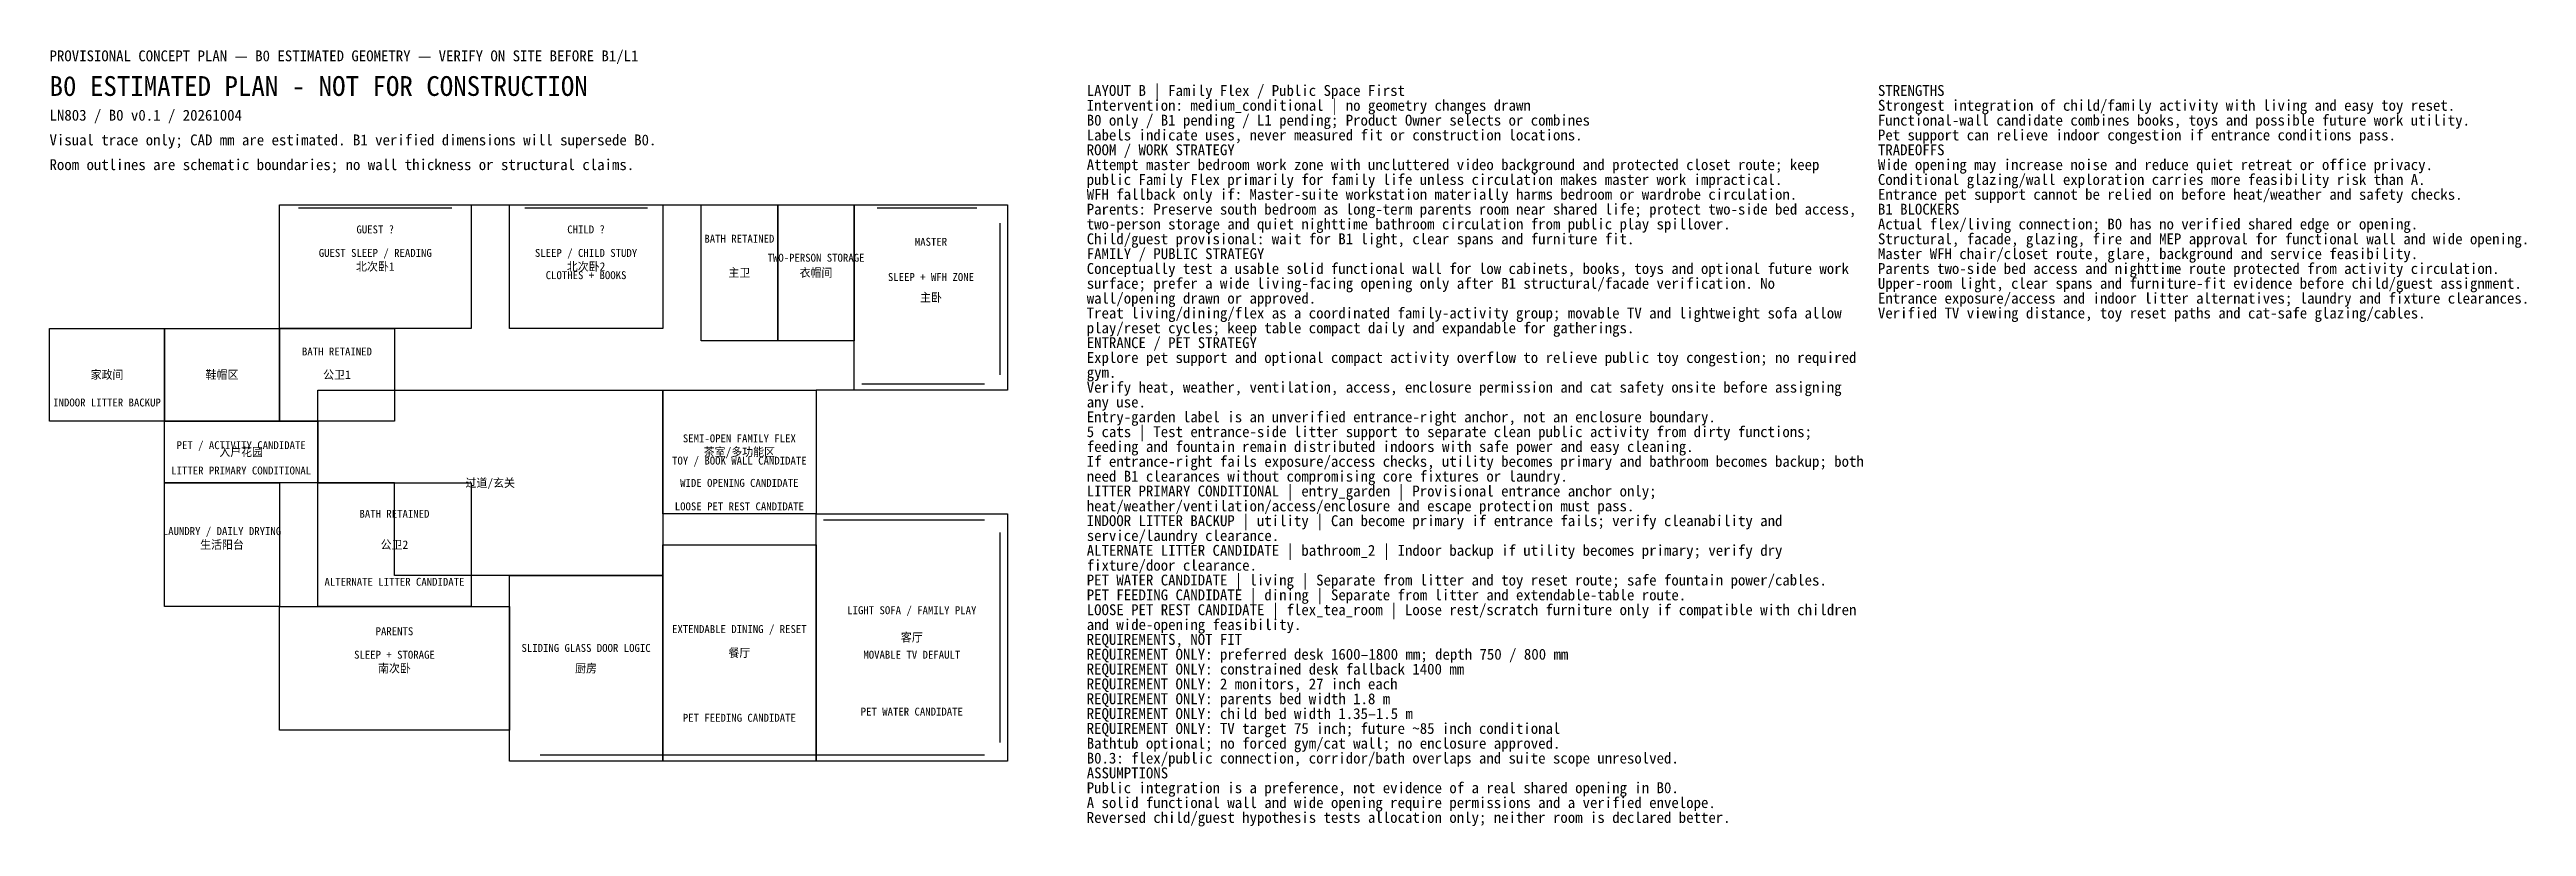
# Model space of a CAD drawing. Header units: millimetres. Extents: x 0 to 50090, y -1322 to 14388.
import ezdxf
from ezdxf.enums import TextEntityAlignment as Align

# ---------------------------------------------------------------- set-up
doc = ezdxf.new("R2010")
doc.units = ezdxf.units.MM
for name, color, linetype in [('A-CONCEPT-NOTE', 1, 'Continuous'), ('A-CONCEPT-PET', 6, 'Continuous'), ('A-CONCEPT-ROLE', 3, 'Continuous'), ('A-CONCEPT-ZONE', 5, 'Continuous'), ('A-GLAZ', 4, 'Continuous'), ('A-NOTE', 7, 'Continuous'), ('A-ROOM', 2, 'Continuous'), ('A-UNVERIFIED', 1, 'Continuous'), ('A-WALL-EXT', 7, 'Continuous'), ('A-WALL-INT', 8, 'Continuous')]:
    doc.layers.add(name, color=color, linetype=linetype)

msp = doc.modelspace()

# ---------------------------------------------------------------- linework, layer by layer
at = {"layer": 'A-GLAZ'}
for p, q in [((5037.5, 11187.5), (8137.5, 11187.5)), ((9610, 11187.5), (12090, 11187.5)), ((16740, 11187.5), (18755, 11187.5)), ((19220, 10875), (19220, 7812.5)), ((16430, 7625), (18910, 7625)), ((15655, 4875), (18910, 4875)), ((19220, 4625), (19220, 375)), ((9920, 125), (18910, 125))]:
    msp.add_line(p, q, dxfattribs=at)
at = {"layer": 'A-WALL-EXT'}
msp.add_lwpolyline([(4650, 11250), (19375, 11250), (19375, 7500), (15500, 7500), (15500, 5000), (19375, 5000), (19375, 0), (9300, 0), (9300, 625), (4650, 625), (4650, 3125), (2325, 3125), (2325, 5625), (2325, 6875), (0, 6875), (0, 8750), (4650, 8750)], close=True, dxfattribs=at)
at = {"layer": 'A-WALL-INT'}
for points in [[(4650, 11250), (8525, 11250), (8525, 8750), (4650, 8750)], [(9300, 11250), (12400, 11250), (12400, 8750), (9300, 8750)], [(13175, 11250), (14725, 11250), (14725, 8500), (13175, 8500)], [(14725, 11250), (16275, 11250), (16275, 8500), (14725, 8500)], [(16275, 11250), (19375, 11250), (19375, 7500), (16275, 7500)], [(0, 8750), (2325, 8750), (2325, 6875), (0, 6875)], [(2325, 8750), (4650, 8750), (4650, 6875), (2325, 6875)], [(4650, 8750), (6975, 8750), (6975, 6875), (4650, 6875)], [(5425, 7500), (12400, 7500), (12400, 3750), (6975, 3750), (6975, 5625), (5425, 5625)], [(12400, 7500), (15500, 7500), (15500, 5000), (12400, 5000)], [(2325, 6875), (5425, 6875), (5425, 5625), (2325, 5625)], [(2325, 5625), (4650, 5625), (4650, 3125), (2325, 3125)], [(5425, 5625), (8525, 5625), (8525, 3125), (5425, 3125)], [(15500, 5000), (19375, 5000), (19375, 0), (15500, 0)], [(12400, 4375), (15500, 4375), (15500, 0), (12400, 0)], [(9300, 3750), (12400, 3750), (12400, 0), (9300, 0)], [(4650, 3125), (9300, 3125), (9300, 625), (4650, 625)]]:
    msp.add_lwpolyline(points, close=True, dxfattribs=at)

# ---------------------------------------------------------------- texts
at = {"layer": 'A-CONCEPT-NOTE'}
for s, p in [('PROVISIONAL CONCEPT PLAN — B0 ESTIMATED GEOMETRY — VERIFY ON SITE BEFORE B1/L1', (0, 14150)), ('LAYOUT B | Family Flex / Public Space First', (20975, 13450)), ('STRENGTHS', (36975, 13450)), ('Intervention: medium_conditional | no geometry changes drawn', (20975, 13150)), ('B0 only / B1 pending / L1 pending; Product Owner selects or combines', (20975, 12850)), ('Strongest integration of child/family activity with living and easy toy reset.', (36975, 13150)), ('Functional-wall candidate combines books, toys and possible future work utility.', (36975, 12850)), ('Labels indicate uses, never measured fit or construction locations.', (20975, 12550)), ('Pet support can relieve indoor congestion if entrance conditions pass.', (36975, 12550)), ('Attempt master bedroom work zone with uncluttered video background and protected closet route; keep', (20975, 11950)), ('ROOM / WORK STRATEGY', (20975, 12250)), ('Wide opening may increase noise and reduce quiet retreat or office privacy.', (36975, 11950)), ('TRADEOFFS', (36975, 12250)), ('WFH fallback only if: Master-suite workstation materially harms bedroom or wardrobe circulation.', (20975, 11350)), ('public Family Flex primarily for family life unless circulation makes master work impractical.', (20975, 11650)), ('Conditional glazing/wall exploration carries more feasibility risk than A.', (36975, 11650)), ('Entrance pet support cannot be relied on before heat/weather and safety checks.', (36975, 11350)), ('Parents: Preserve south bedroom as long-term parents room near shared life; protect two-side bed access,', (20975, 11050)), ('B1 BLOCKERS', (36975, 11050)), ('two-person storage and quiet nighttime bathroom circulation from public play spillover.', (20975, 10750)), ('Child/guest provisional: wait for B1 light, clear spans and furniture fit.', (20975, 10450)), ('Actual flex/living connection; B0 has no verified shared edge or opening.', (36975, 10750)), ('Structural, facade, glazing, fire and MEP approval for functional wall and wide opening.', (36975, 10450)), ('Conceptually test a usable solid functional wall for low cabinets, books, toys and optional future work', (20975, 9850)), ('FAMILY / PUBLIC STRATEGY', (20975, 10150)), ('Master WFH chair/closet route, glare, background and service feasibility.', (36975, 10150)), ('Parents two-side bed access and nighttime route protected from activity circulation.', (36975, 9850)), ('surface; prefer a wide living-facing opening only after B1 structural/facade verification. No', (20975, 9550)), ('Upper-room light, clear spans and furniture-fit evidence before child/guest assignment.', (36975, 9550)), ('wall/opening drawn or approved.', (20975, 9250)), ('Treat living/dining/flex as a coordinated family-activity group; movable TV and lightweight sofa allow', (20975, 8950)), ('Verified TV viewing distance, toy reset paths and cat-safe glazing/cables.', (36975, 8950)), ('Entrance exposure/access and indoor litter alternatives; laundry and fixture clearances.', (36975, 9250)), ('play/reset cycles; keep table compact daily and expandable for gatherings.', (20975, 8650)), ('ENTRANCE / PET STRATEGY', (20975, 8350)), ('Explore pet support and optional compact activity overflow to relieve public toy congestion; no required', (20975, 8050)), ('Verify heat, weather, ventilation, access, enclosure permission and cat safety onsite before assigning', (20975, 7450)), ('gym.', (20975, 7750)), ('any use.', (20975, 7150)), ('Entry-garden label is an unverified entrance-right anchor, not an enclosure boundary.', (20975, 6850)), ('5 cats | Test entrance-side litter support to separate clean public activity from dirty functions;', (20975, 6550)), ('If entrance-right fails exposure/access checks, utility becomes primary and bathroom becomes backup; both', (20975, 5950)), ('feeding and fountain remain distributed indoors with safe power and easy cleaning.', (20975, 6250)), ('need B1 clearances without compromising core fixtures or laundry.', (20975, 5650)), ('LITTER PRIMARY CONDITIONAL | entry_garden | Provisional entrance anchor only;', (20975, 5350)), ('heat/weather/ventilation/access/enclosure and escape protection must pass.', (20975, 5050)), ('service/laundry clearance.', (20975, 4450)), ('INDOOR LITTER BACKUP | utility | Can become primary if entrance fails; verify cleanability and', (20975, 4750)), ('ALTERNATE LITTER CANDIDATE | bathroom_2 | Indoor backup if utility becomes primary; verify dry', (20975, 4150)), ('fixture/door clearance.', (20975, 3850)), ('PET WATER CANDIDATE | living | Separate from litter and toy reset route; safe fountain power/cables.', (20975, 3550)), ('PET FEEDING CANDIDATE | dining | Separate from litter and extendable-table route.', (20975, 3250)), ('LOOSE PET REST CANDIDATE | flex_tea_room | Loose rest/scratch furniture only if compatible with children', (20975, 2950)), ('and wide-opening feasibility.', (20975, 2650)), ('REQUIREMENTS, NOT FIT', (20975, 2350)), ('REQUIREMENT ONLY: preferred desk 1600–1800 mm; depth 750 / 800 mm', (20975, 2050)), ('REQUIREMENT ONLY: constrained desk fallback 1400 mm', (20975, 1750)), ('REQUIREMENT ONLY: 2 monitors, 27 inch each', (20975, 1450)), ('REQUIREMENT ONLY: parents bed width 1.8 m', (20975, 1150)), ('REQUIREMENT ONLY: child bed width 1.35–1.5 m', (20975, 850)), ('REQUIREMENT ONLY: TV target 75 inch; future ~85 inch conditional', (20975, 550)), ('Bathtub optional; no forced gym/cat wall; no enclosure approved.', (20975, 250)), ('B0.3: flex/public connection, corridor/bath overlaps and suite scope unresolved.', (20975, -50)), ('ASSUMPTIONS', (20975, -350)), ('Public integration is a preference, not evidence of a real shared opening in B0.', (20975, -650)), ('A solid functional wall and wide opening require permissions and a verified envelope.', (20975, -950)), ('Reversed child/guest hypothesis tests allocation only; neither room is declared better.', (20975, -1250))]:
    msp.add_text(s, height=220, dxfattribs=at).set_placement(p)
at = {"layer": 'A-CONCEPT-PET'}
for s, p in [('INDOOR LITTER BACKUP', (1162.5, 7250)), ('LITTER PRIMARY CONDITIONAL', (3875, 5875)), ('LOOSE PET REST CANDIDATE', (13950, 5150)), ('ALTERNATE LITTER CANDIDATE', (6975, 3625)), ('PET WATER CANDIDATE', (17437.5, 1000)), ('PET FEEDING CANDIDATE', (13950, 875))]:
    msp.add_text(s, height=160, dxfattribs=at).set_placement(p, align=Align.MIDDLE_CENTER)
at = {"layer": 'A-CONCEPT-ROLE'}
for s, p in [('GUEST ?', (6587.5, 10750)), ('CHILD ?', (10850, 10750)), ('BATH RETAINED', (13950, 10562.5)), ('MASTER', (17825, 10500)), ('BATH RETAINED', (5812.5, 8281.2)), ('BATH RETAINED', (6975, 5000)), ('PARENTS', (6975, 2625))]:
    msp.add_text(s, height=160, dxfattribs=at).set_placement(p, align=Align.MIDDLE_CENTER)
at = {"layer": 'A-CONCEPT-ZONE'}
for s, p in [('GUEST SLEEP / READING', (6587.5, 10275)), ('SLEEP / CHILD STUDY', (10850, 10275)), ('TWO-PERSON STORAGE', (15500, 10177.5)), ('CLOTHES + BOOKS', (10850, 9825)), ('SLEEP + WFH ZONE', (17825, 9787.5)), ('SEMI-OPEN FAMILY FLEX', (13950, 6525)), ('PET / ACTIVITY CANDIDATE', (3875, 6387.5)), ('TOY / BOOK WALL CANDIDATE', (13950, 6075)), ('WIDE OPENING CANDIDATE', (13950, 5625)), ('LAUNDRY / DAILY DRYING', (3487.5, 4650)), ('LIGHT SOFA / FAMILY PLAY', (17437.5, 3050)), ('EXTENDABLE DINING / RESET', (13950, 2668.8)), ('SLEEP + STORAGE', (6975, 2150)), ('SLIDING GLASS DOOR LOGIC', (10850, 2287.5)), ('MOVABLE TV DEFAULT', (17437.5, 2150))]:
    msp.add_text(s, height=160, dxfattribs=at).set_placement(p, align=Align.MIDDLE_CENTER)
at = {"layer": 'A-NOTE'}
for s, p in [('LN803 / B0 v0.1 / 20261004', (0, 12950)), ('Visual trace only; CAD mm are estimated. B1 verified dimensions will supersede B0.', (0, 12450)), ('Room outlines are schematic boundaries; no wall thickness or structural claims.', (0, 11950))]:
    msp.add_text(s, height=220, dxfattribs=at).set_placement(p)
at = {"layer": 'A-ROOM'}
for s, p in [('北次卧1', (6587.5, 10000)), ('北次卧2', (10850, 10000)), ('主卫', (13950, 9875)), ('衣帽间', (15500, 9875)), ('主卧', (17825, 9375)), ('家政间', (1162.5, 7812.5)), ('鞋帽区', (3487.5, 7812.5)), ('公卫1', (5812.5, 7812.5)), ('入户花园', (3875, 6250)), ('茶室/多功能区', (13950, 6250)), ('过道/玄关', (8912.5, 5625)), ('生活阳台', (3487.5, 4375)), ('公卫2', (6975, 4375)), ('客厅', (17437.5, 2500)), ('餐厅', (13950, 2187.5)), ('南次卧', (6975, 1875)), ('厨房', (10850, 1875))]:
    msp.add_text(s, height=170, dxfattribs=at).set_placement(p, align=Align.MIDDLE_CENTER)
at = {"layer": 'A-UNVERIFIED'}
msp.add_text('B0 ESTIMATED PLAN - NOT FOR CONSTRUCTION', height=400, dxfattribs=at).set_placement((0, 13450))

doc.saveas('drawing.dxf')
